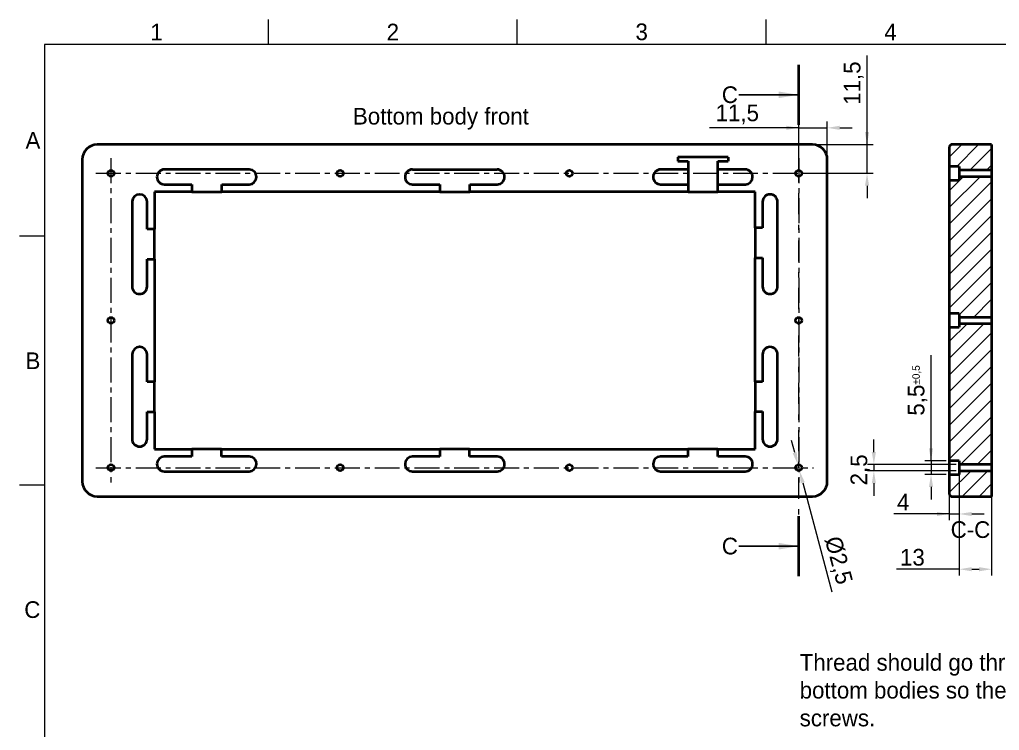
# Model space of a CAD drawing. Header units: millimetres. Extents: x 15 to 415, y 5 to 292.
# Drawn here: x 15 to 211.9, y 149.3 to 292 of the extents above; entities that cross this region are included whole.
import ezdxf

# ---------------------------------------------------------------- set-up
doc = ezdxf.new("R2010")
doc.units = ezdxf.units.MM
doc.linetypes.add('CenterLine', pattern=[8, 5, -1, 1, -1])
doc.linetypes.add('SectionLineISO', pattern=[13.758333, 4.233333, -2.116667, 1.058333, -2.116667, 4.233333])
for name, color, linetype in [('Annotations', 7, 'Continuous'), ('Border', 7, 'Continuous'), ('Geometries', 7, 'Continuous')]:
    doc.layers.add(name, color=color, linetype=linetype)
doc.styles.add('Shapr0', font='txt', dxfattribs={"height": 3.3495})
doc.styles.add('Shapr2', font='txt', dxfattribs={"height": 3.3495})
doc.styles.add('Shapr3', font='txt', dxfattribs={"height": 3.3495})
doc.dimstyles.new('ISO-25', dxfattribs={"dimtxt": 2.5, "dimasz": 2.5, "dimexe": 1.25, "dimexo": 0.625, "dimtad": 1, "dimtxsty": 'Standard', "dimcen": 2.5, "dimadec": 0, "dimazin": 0, "dimtfac": 1, "dimtmove": 0, "dimatfit": 3, "dimfxl": 1, "dimarcsym": 0})

# ---------------------------------------------------------------- blocks, each defined once
blk = doc.blocks.new('*D6')
at = {"layer": 'Annotations', "color": 0, "linetype": 'Continuous', "lineweight": 15}
for p, q in [((170.74, 205.04), (170.09, 207.46)), ((171.39, 202.63), (171.71, 201.42)), ((172.36, 199), (178.22, 177.12))]:
    blk.add_line(p, q, dxfattribs=at)
at = {"layer": 'Annotations', "color": 0}
for points in [[(170.34, 204.93), (171.14, 205.15), (171.39, 202.63)], [(172.76, 199.11), (171.95, 198.9), (171.71, 201.42)]]:
    blk.add_solid(points, dxfattribs=at)
at = {"layer": 'Defpoints', "color": 0}
for p in [(171.39, 202.63), (171.71, 201.42)]:
    blk.add_point(p, dxfattribs=at)
at = {"layer": 'Annotations', "color": 0, "lineweight": 15, "insert": (179.34, 183.35), "char_height": 3.349, "attachment_point": 5, "rotation": 285, "style": 'Shapr2'}
blk.add_mtext('\\A1;%%c2,5', dxfattribs=at)
blk = doc.blocks.new('*D7')
at = {"layer": 'Annotations', "color": 0, "linetype": 'Continuous', "lineweight": 15}
for p, q in [((185.28, 266.9), (185.28, 284.8)), ((185.28, 269.4), (185.28, 271.9)), ((174.92, 266.9), (186.53, 266.9)), ((185.28, 261.15), (185.28, 266.9)), ((172.17, 261.15), (186.53, 261.15)), ((185.28, 258.65), (185.28, 256.15))]:
    blk.add_line(p, q, dxfattribs=at)
at = {"layer": 'Annotations', "color": 0}
for points in [[(184.87, 269.4), (185.7, 269.4), (185.28, 266.9)], [(185.7, 258.65), (184.87, 258.65), (185.28, 261.15)]]:
    blk.add_solid(points, dxfattribs=at)
at = {"layer": 'Defpoints', "color": 0}
for p in [(174.3, 266.9), (185.28, 266.9), (171.55, 261.15)]:
    blk.add_point(p, dxfattribs=at)
at = {"layer": 'Annotations', "color": 0, "lineweight": 15, "insert": (182.59, 279.24), "char_height": 3.349, "attachment_point": 5, "rotation": 90, "style": 'Shapr2'}
blk.add_mtext('\\A1;11,5', dxfattribs=at)
blk = doc.blocks.new('*D8')
at = {"layer": 'Annotations', "color": 0, "linetype": 'Continuous', "lineweight": 15}
for p, q in [((171.55, 270.27), (153.65, 270.27)), ((169.05, 270.27), (166.55, 270.27)), ((171.55, 261.77), (171.55, 271.52)), ((171.55, 270.27), (177.3, 270.27)), ((177.3, 264.53), (177.3, 271.52)), ((179.8, 270.27), (182.3, 270.27))]:
    blk.add_line(p, q, dxfattribs=at)
at = {"layer": 'Annotations', "color": 0}
for points in [[(169.05, 269.85), (169.05, 270.69), (171.55, 270.27)], [(179.8, 270.69), (179.8, 269.85), (177.3, 270.27)]]:
    blk.add_solid(points, dxfattribs=at)
at = {"layer": 'Defpoints', "color": 0}
for p in [(177.3, 270.27), (177.3, 263.9), (171.55, 261.15)]:
    blk.add_point(p, dxfattribs=at)
at = {"layer": 'Annotations', "color": 0, "lineweight": 15, "insert": (159.21, 272.96), "char_height": 3.349, "attachment_point": 5, "rotation": 360, "style": 'Shapr2'}
blk.add_mtext('\\A1;11,5', dxfattribs=at)
blk = doc.blocks.new('*D9')
at = {"layer": 'Annotations', "color": 0, "linetype": 'Continuous', "lineweight": 15}
for p, q in [((198.14, 203.4), (198.14, 224.59)), ((198.14, 205.9), (198.14, 208.4)), ((201.19, 203.4), (196.89, 203.4)), ((198.14, 203.4), (198.14, 200.65)), ((201.19, 200.65), (196.89, 200.65)), ((198.14, 198.15), (198.14, 195.65))]:
    blk.add_line(p, q, dxfattribs=at)
at = {"layer": 'Annotations', "color": 0}
for points in [[(197.72, 205.9), (198.55, 205.9), (198.14, 203.4)], [(198.55, 198.15), (197.72, 198.15), (198.14, 200.65)]]:
    blk.add_solid(points, dxfattribs=at)
at = {"layer": 'Defpoints', "color": 0}
for p in [(201.81, 203.4), (198.14, 200.65), (201.81, 200.65)]:
    blk.add_point(p, dxfattribs=at)
at = {"layer": 'Annotations', "color": 0, "lineweight": 15, "insert": (195.44, 217.53), "char_height": 3.3495, "attachment_point": 5, "rotation": 90, "style": 'Shapr3'}
blk.add_mtext('\\A1;5,5{\\H1.500000;%%p0,5}', dxfattribs=at)
blk = doc.blocks.new('*D10')
at = {"layer": 'Annotations', "color": 0, "linetype": 'Continuous', "lineweight": 15}
for p, q in [((186.65, 205.15), (186.65, 207.65)), ((203.19, 202.65), (185.4, 202.65)), ((203.19, 201.4), (185.4, 201.4)), ((186.65, 202.65), (186.65, 201.4)), ((186.65, 198.9), (186.65, 196.4))]:
    blk.add_line(p, q, dxfattribs=at)
at = {"layer": 'Annotations', "color": 0}
for points in [[(186.23, 205.15), (187.06, 205.15), (186.65, 202.65)], [(187.06, 198.9), (186.23, 198.9), (186.65, 201.4)]]:
    blk.add_solid(points, dxfattribs=at)
at = {"layer": 'Defpoints', "color": 0}
for p in [(186.65, 201.4), (203.81, 202.65), (203.81, 201.4)]:
    blk.add_point(p, dxfattribs=at)
at = {"layer": 'Annotations', "color": 0, "lineweight": 15, "insert": (183.95, 201.58), "char_height": 3.349, "attachment_point": 5, "rotation": 90, "style": 'Shapr3'}
blk.add_mtext('\\A1;2,5', dxfattribs=at)
blk = doc.blocks.new('*D11')
at = {"layer": 'Annotations', "color": 0, "linetype": 'Continuous', "lineweight": 15}
for p, q in [((201.81, 200.02), (201.81, 191.48)), ((203.81, 200.02), (203.81, 191.48)), ((201.81, 192.73), (190.65, 192.73)), ((199.31, 192.73), (196.81, 192.73)), ((201.81, 192.73), (203.81, 192.73)), ((206.31, 192.73), (208.81, 192.73))]:
    blk.add_line(p, q, dxfattribs=at)
at = {"layer": 'Annotations', "color": 0}
for points in [[(199.31, 192.31), (199.31, 193.14), (201.81, 192.73)], [(206.31, 193.14), (206.31, 192.31), (203.81, 192.73)]]:
    blk.add_solid(points, dxfattribs=at)
at = {"layer": 'Defpoints', "color": 0}
for p in [(201.81, 200.65), (203.81, 200.65), (203.81, 192.73)]:
    blk.add_point(p, dxfattribs=at)
at = {"layer": 'Annotations', "color": 0, "lineweight": 15, "insert": (192.54, 195.1), "char_height": 3.349, "attachment_point": 5, "style": 'Shapr3'}
blk.add_mtext('\\A1;4', dxfattribs=at)
blk = doc.blocks.new('*D12')
at = {"layer": 'Annotations', "color": 0, "linetype": 'Continuous', "lineweight": 15}
for p, q in [((203.81, 200.77), (203.81, 180.38)), ((210.31, 200.77), (210.31, 180.38)), ((203.81, 181.63), (191.22, 181.63)), ((206.31, 181.63), (207.81, 181.63))]:
    blk.add_line(p, q, dxfattribs=at)
at = {"layer": 'Annotations', "color": 0}
for points in [[(206.31, 182.05), (206.31, 181.22), (203.81, 181.63)], [(207.81, 181.22), (207.81, 182.05), (210.31, 181.63)]]:
    blk.add_solid(points, dxfattribs=at)
at = {"layer": 'Defpoints', "color": 0}
for p in [(203.81, 201.4), (210.31, 201.4), (210.31, 181.63)]:
    blk.add_point(p, dxfattribs=at)
at = {"layer": 'Annotations', "color": 0, "lineweight": 15, "insert": (194.39, 184.01), "char_height": 3.349, "attachment_point": 5, "style": 'Shapr3'}
blk.add_mtext('\\A1;13', dxfattribs=at)
blk = doc.blocks.new('*U18')
at = {"layer": 'Annotations', "linetype": 'Continuous', "lineweight": 40}
for p, q in [((171.55, 270.9), (171.55, 282.9)), ((171.55, 180.26), (171.55, 192.26))]:
    blk.add_line(p, q, dxfattribs=at)
at = {"layer": 'Annotations', "linetype": 'SectionLineISO', "lineweight": 15, "flags": 128}
blk.add_lwpolyline([(171.55, 186.26), (171.55, 276.9)], dxfattribs=at)
at = {"layer": 'Annotations', "linetype": 'Continuous', "lineweight": -3, "char_height": 3.35, "width": 500, "attachment_point": 4, "style": 'Shapr2'}
for insert in [(156.1, 276.9), (156.1, 186.26)]:
    blk.add_mtext('C', dxfattribs=dict(at, insert=insert))
at = {"layer": 'Annotations', "linetype": 'Continuous', "lineweight": 15}
for points in [[(171.55, 276.9), (159.55, 276.9)], [(171.55, 186.26), (159.55, 186.26)]]:
    blk.add_leader(points, dimstyle='ISO-25', override={"dimasz": 4}, dxfattribs=at)

msp = doc.modelspace()

# ---------------------------------------------------------------- hatches: boundary and pattern name
at = {"layer": 'Geometries', "linetype": 'Continuous', "lineweight": 15}
h = msp.add_hatch(dxfattribs=at)
h.set_pattern_fill('ANSI31', color=256, scale=0.75, style=0)
h.set_pattern_definition([(45, (206.061, 231.5827), (-1.6838, 1.6838), [])])
h.paths.add_polyline_path([(201.811, 203.3975), (201.811, 230.2112), (203.811, 230.2112), (203.811, 230.9612), (210.311, 230.9612), (210.311, 202.6475), (203.811, 202.6475), (203.811, 203.3975)], flags=0)
h.paths.add_polyline_path([(201.811, 232.9612), (201.811, 259.775), (203.811, 259.775), (203.811, 260.525), (210.311, 260.525), (210.311, 232.2112), (203.811, 232.2112), (203.811, 232.9612)], flags=0)
h.paths.add_polyline_path([(202.211, 196.2644), (201.811, 196.6644), (201.811, 200.6475), (203.811, 200.6475), (203.811, 201.3975), (210.311, 201.3975), (210.311, 196.2644)], flags=0)
h.paths.add_polyline_path([(201.811, 266.5009), (202.211, 266.9009), (210.311, 266.9009), (210.311, 261.775), (203.811, 261.775), (203.811, 262.525), (201.811, 262.525)], flags=0)

# ---------------------------------------------------------------- linework, layer by layer
at = {"layer": 'Annotations', "linetype": 'CenterLine', "lineweight": 15}
for p, q in [((33.3511, 264.15), (33.3511, 199.0225)), ((171.5486, 264.15), (171.5486, 199.0225)), ((30.3511, 261.15), (174.5486, 261.15)), ((30.3511, 202.0225), (174.5486, 202.0225))]:
    msp.add_line(p, q, dxfattribs=at)
at = {"layer": 'Border', "linetype": 'Continuous', "lineweight": 15}
for p, q in [((65, 287), (65, 292)), ((115, 287), (115, 292)), ((165, 287), (165, 292)), ((410, 287), (20, 287)), ((20, 287), (20, 10)), ((20, 248.5), (15, 248.5)), ((20, 198.5), (15, 198.5))]:
    msp.add_line(p, q, dxfattribs=at)
at = {"layer": 'Geometries', "linetype": 'Continuous', "lineweight": 40}
for p, q in [((174.298, 266.9009), (30.6005, 266.9009)), ((202.211, 266.9009), (201.811, 266.5009)), ((201.811, 266.5009), (201.811, 262.525)), ((210.311, 266.9009), (202.211, 266.9009)), ((210.311, 266.9009), (210.311, 261.775)), ((27.6005, 263.9009), (27.6005, 199.2644)), ((157.3566, 264.4009), (147.2566, 264.4009)), ((147.2566, 264.4009), (147.2566, 263.5509)), ((157.3566, 264.4009), (157.3566, 263.5509)), ((177.298, 199.2644), (177.298, 263.9009)), ((61.1389, 261.9009), (44.0891, 261.9009)), ((93.9406, 261.9009), (110.9429, 261.9009)), ((149.3066, 261.9009), (143.798, 261.9009)), ((147.2566, 263.5509), (149.3066, 263.5509)), ((149.3066, 263.5509), (149.3066, 261.9009)), ((149.3066, 261.9009), (149.3066, 258.9009)), ((155.3066, 263.5509), (157.3566, 263.5509)), ((155.3066, 261.9009), (155.3066, 263.5509)), ((160.7972, 261.9009), (155.3066, 261.9009)), ((155.3066, 258.9009), (155.3066, 261.9009)), ((201.811, 262.525), (201.811, 259.775)), ((203.811, 262.525), (201.811, 262.525)), ((203.811, 262.525), (203.811, 261.775)), ((62.6005, 260.3662), (62.6005, 260.4009)), ((142.298, 260.4009), (142.298, 260.4003)), ((210.311, 261.775), (203.811, 261.775)), ((203.811, 261.775), (203.811, 260.525)), ((203.811, 260.525), (210.311, 260.525)), ((203.811, 260.525), (203.811, 259.775)), ((210.311, 261.775), (210.311, 260.525)), ((210.311, 260.525), (210.311, 232.2112)), ((44.1006, 258.9009), (49.6091, 258.9009)), ((49.6091, 258.9009), (49.6091, 257.4055)), ((55.6091, 258.9009), (61.1353, 258.9009)), ((55.6091, 257.4055), (55.6091, 258.9009)), ((93.9414, 258.9009), (99.4579, 258.9009)), ((99.4579, 258.9009), (99.4579, 257.4055)), ((105.4579, 257.4055), (105.4579, 258.9009)), ((105.4579, 258.9009), (110.944, 258.9009)), ((110.944, 258.9009), (110.9467, 258.9009)), ((143.7967, 258.9009), (149.3066, 258.9009)), ((149.3066, 258.9009), (149.3066, 257.4055)), ((155.3066, 257.4055), (155.3066, 258.9009)), ((155.3066, 258.9009), (160.8417, 258.9009)), ((201.811, 259.775), (203.811, 259.775)), ((201.811, 259.775), (201.811, 232.9612)), ((39.1809, 256.9009), (39.1156, 256.9009)), ((49.6091, 257.4055), (42.1005, 257.4055)), ((42.1005, 257.4055), (42.1005, 249.8929)), ((49.6091, 257.4055), (55.6091, 257.4055)), ((99.4579, 257.4055), (55.6091, 257.4055)), ((99.4579, 257.4055), (105.4579, 257.4055)), ((149.3066, 257.4055), (105.4579, 257.4055)), ((149.3066, 257.4055), (155.3066, 257.4055)), ((162.8001, 257.4055), (155.3066, 257.4055)), ((162.8001, 250.164), (162.8001, 257.4055)), ((37.6005, 255.4901), (37.6005, 238.3915)), ((40.6005, 249.8929), (40.6005, 255.4813)), ((164.298, 255.4092), (164.298, 250.164)), ((167.298, 238.393), (167.298, 255.4085)), ((164.298, 250.164), (162.8001, 250.164)), ((162.8001, 250.164), (162.8001, 244.164)), ((42.1005, 249.8929), (40.6005, 249.8929)), ((42.1005, 243.8929), (42.1005, 249.8929)), ((162.8001, 244.164), (164.298, 244.164)), ((162.8001, 219.2751), (162.8001, 244.164)), ((164.298, 244.164), (164.298, 238.3922)), ((40.6005, 238.3924), (40.6005, 243.8929)), ((40.6005, 243.8929), (42.1005, 243.8929)), ((42.1005, 243.8929), (42.1005, 219.2686)), ((203.811, 232.9612), (201.811, 232.9612)), ((201.811, 232.9612), (201.811, 230.2112)), ((203.811, 232.9612), (203.811, 232.2112)), ((210.311, 232.2112), (203.811, 232.2112)), ((203.811, 232.2112), (203.811, 230.9612)), ((203.811, 230.9612), (210.311, 230.9612)), ((203.811, 230.9612), (203.811, 230.2112)), ((210.311, 232.2112), (210.311, 230.9612)), ((210.311, 230.9612), (210.311, 202.6475)), ((201.811, 230.2112), (201.811, 203.3975)), ((201.811, 230.2112), (203.811, 230.2112)), ((37.6005, 224.8112), (37.6005, 207.7645)), ((39.1429, 226.2645), (39.1005, 226.2645)), ((40.6005, 219.2686), (40.6005, 224.8069)), ((164.298, 224.778), (164.298, 219.2751)), ((167.298, 207.7658), (167.298, 224.7645)), ((42.1005, 219.2686), (40.6005, 219.2686)), ((42.1005, 213.2686), (42.1005, 219.2686)), ((164.298, 219.2751), (162.8001, 219.2751)), ((162.8001, 219.2751), (162.8001, 213.2751)), ((40.6005, 207.7648), (40.6005, 213.2686)), ((40.6005, 213.2686), (42.1005, 213.2686)), ((42.1005, 213.2686), (42.1005, 205.763)), ((162.8001, 205.763), (162.8001, 213.2751)), ((162.8001, 213.2751), (164.298, 213.2751)), ((164.298, 213.2751), (164.298, 207.7639)), ((42.1005, 205.763), (49.5755, 205.763)), ((49.5755, 205.763), (49.5755, 204.2645)), ((55.5755, 205.763), (49.5755, 205.763)), ((55.5755, 204.2645), (55.5755, 205.763)), ((55.5755, 205.763), (99.4242, 205.763)), ((105.4242, 205.763), (99.4242, 205.763)), ((99.4242, 205.763), (99.4242, 204.2645)), ((105.4242, 204.2645), (105.4242, 205.763)), ((105.4242, 205.763), (149.273, 205.763)), ((149.273, 205.763), (149.273, 204.2645)), ((155.273, 205.763), (149.273, 205.763)), ((155.273, 205.763), (162.8001, 205.763)), ((155.273, 204.2645), (155.273, 205.763)), ((49.5755, 204.2645), (44.0684, 204.2645)), ((61.1214, 204.2645), (55.5755, 204.2645)), ((99.4242, 204.2645), (93.9171, 204.2645)), ((110.9702, 204.2645), (105.4242, 204.2645)), ((149.273, 204.2645), (143.7659, 204.2645)), ((160.8189, 204.2645), (155.273, 204.2645)), ((203.811, 203.3975), (201.811, 203.3975)), ((201.811, 203.3975), (201.811, 200.6475)), ((203.811, 203.3975), (203.811, 202.6475)), ((44.101, 201.2645), (61.1195, 201.2645)), ((62.6005, 202.7455), (62.6005, 202.7645)), ((93.9497, 201.2645), (110.9683, 201.2645)), ((143.7985, 201.2645), (160.817, 201.2645)), ((210.311, 202.6475), (203.811, 202.6475)), ((203.811, 202.6475), (203.811, 201.3975)), ((203.811, 201.3975), (203.811, 200.6475)), ((203.811, 201.3975), (210.311, 201.3975)), ((210.311, 202.6475), (210.311, 201.3975)), ((210.311, 201.3975), (210.311, 199.2644)), ((201.811, 200.6475), (203.811, 200.6475)), ((201.811, 200.6475), (201.811, 196.6644)), ((210.311, 199.2644), (210.311, 196.2644)), ((30.6005, 196.2644), (174.298, 196.2644)), ((201.811, 196.6644), (202.211, 196.2644)), ((202.211, 196.2644), (210.311, 196.2644))]:
    msp.add_line(p, q, dxfattribs=at)
for centre in [(33.3511, 261.15), (79.4169, 261.15), (125.4827, 261.15), (171.5486, 261.15), (33.3511, 231.5862), (171.5486, 231.5862), (33.3511, 202.0225), (79.4169, 202.0225), (125.4827, 202.0225), (171.5486, 202.0225)]:
    msp.add_circle(centre, 0.625, dxfattribs=at)
for centre, radius, start, end in [((30.6005, 263.9009), 3, 89.999995, 179.999995), ((174.298, 263.9009), 3, 359.999995, 89.999995), ((44.1006, 260.4009), 1.5, 90.436352, 180.000208), ((61.1, 260.4009), 1.5005, 0, 88.5166), ((93.9493, 260.4009), 1.5, 90.331882, 179.966138), ((110.9493, 260.4009), 1.5, 359.974988, 90.24502), ((143.798, 260.4009), 1.5, 90, 179.999999), ((160.7977, 260.4006), 1.5003, 0.01554, 90.018656), ((44.1006, 260.401), 1.5, 180.001038, 270.000623), ((61.1161, 260.3853), 1.4845, 270.739709, 359.260291), ((93.9457, 260.3974), 1.4965, 179.830728, 269.834158), ((110.9467, 260.4036), 1.5026, 270, 359.874915), ((143.7974, 260.4003), 1.4993, 180, 269.974486), ((160.7974, 260.4009), 1.5007, 271.692859, 0.0031), ((39.1156, 255.382), 1.5189, 90, 175.91885), ((39.1448, 255.4452), 1.4561, 1.418859, 88.581141), ((165.798, 255.4009), 1.5, 90.032405, 179.682403), ((165.8014, 255.4043), 1.4966, 0.158708, 90.16199), ((39.1005, 238.401), 1.5, 180.359749, 269.963296), ((39.1044, 238.3971), 1.4962, 269.816523, 359.820243), ((165.798, 238.401), 1.5, 180.335315, 269.965788), ((165.8016, 238.3974), 1.4964, 269.828978, 359.832441), ((39.1005, 224.7638), 1.5008, 90, 178.187749), ((39.1195, 224.7835), 1.4812, 0.90314, 89.096852), ((165.798, 224.7645), 1.5001, 89.999543, 179.482803), ((165.798, 224.7645), 1.5, 359.998833, 89.998508), ((39.1005, 207.7645), 1.5, 180, 270.002633), ((39.1003, 207.7648), 1.5003, 270.013166, 0), ((165.798, 207.7658), 1.5, 180.0753, 0), ((44.1009, 202.7645), 1.5004, 91.24187, 180.001682), ((61.1004, 202.7645), 1.5001, 0, 89.195473), ((93.9496, 202.7645), 1.5004, 91.24187, 180.001682), ((110.9491, 202.7645), 1.5001, 0.082043, 89.195473), ((143.7984, 202.7645), 1.5004, 91.24187, 180.001682), ((160.7979, 202.7645), 1.5001, 0.082043, 89.195473), ((44.1007, 202.7647), 1.5002, 180.008412, 270.010094), ((61.1091, 202.756), 1.4915, 270.401682, 359.598318), ((93.9495, 202.7647), 1.5002, 180.008412, 270.010094), ((110.9578, 202.756), 1.4915, 270.401682, 0.410023), ((143.7982, 202.7647), 1.5002, 180.008412, 270.010094), ((160.8066, 202.756), 1.4915, 270.401682, 0.410023), ((30.6005, 199.2644), 3, 179.999995, 269.999995), ((174.298, 199.2644), 3, 269.999995, 359.999995)]:
    msp.add_arc(centre, radius, start, end, dxfattribs=at)

# ---------------------------------------------------------------- block references
msp.add_blockref('*U18', (0, 0))

# ---------------------------------------------------------------- texts
at = {"layer": 'Annotations', "linetype": 'Continuous', "lineweight": 15, "char_height": 2.512125, "width": 84.66672, "attachment_point": 1}
for s, insert in [('{\\fSF-Mono-Regular-Extended.ttf|b0|i0|c0|p0;\\H1.333333x;Bottom body front}', (81.9746, 274.2816)), ('{\\fSF-Mono-Regular-Extended.ttf|b0|i0|c0|p0;\\H1.333333x;Thread should go through both top and bottom bodies so they can be joined with screws.}', (171.7438, 164.603))]:
    msp.add_mtext(s, dxfattribs=dict(at, insert=insert))
at = {"layer": 'Annotations', "linetype": 'Continuous', "lineweight": 40, "insert": (206.061, 191.2644), "char_height": 3.3495, "width": 1000, "attachment_point": 2, "style": 'Shapr3'}
msp.add_mtext('C-C', dxfattribs=at)
at = {"layer": 'Border', "linetype": 'Continuous', "lineweight": 15, "char_height": 3.3495, "width": 3.3495, "style": 'Shapr0'}
for s, insert, attachment_point in [('1', (42.5, 287.8252), 8), ('2', (90, 287.8252), 8), ('3', (140, 287.8252), 8), ('4', (190, 287.8252), 8), ('A', (19.1747, 267.75), 6), ('B', (19.1747, 223.5), 6), ('C', (19.1747, 173.5), 6)]:
    msp.add_mtext(s, dxfattribs=dict(at, insert=insert, attachment_point=attachment_point))

# ---------------------------------------------------------------- dimensions: what is measured, and where the dimension line sits
at = {"layer": 'Annotations', "linetype": 'Continuous', "lineweight": 15}
for base, p1, p2, angle, override, picture, middle in [((185.2841, 266.9009), (171.5486, 261.15), (174.298, 266.9009), 269.999995, {"dimscale": 1, "dimgap": 0.7, "dimdec": 2, "dimlfac": 2, "dimrnd": 0.01, "dimzin": 8, "dimdsep": 44, "dimtxsty": 'Shapr2', "dimse1": 0, "dimse2": 0, "dimadec": 2, "dimtol": 0, "dimlim": 0, "dimtp": 0, "dimtm": 0, "dimtfac": 0.6, "dimtdec": 8, "dimfrac": 2, "dimtolj": 1, "dimlwd": 15, "dimlwe": 15}, '*D7', (185.2841, 279.2379)), ((177.298, 270.2687), (171.5486, 261.15), (177.298, 263.9009), 179.999995, {"dimscale": 1, "dimgap": 0.7, "dimdec": 2, "dimlfac": 2, "dimrnd": 0.01, "dimzin": 8, "dimdsep": 44, "dimtxsty": 'Shapr2', "dimse1": 0, "dimse2": 0, "dimadec": 2, "dimtol": 0, "dimlim": 0, "dimtp": 0, "dimtm": 0, "dimtfac": 0.6, "dimtdec": 8, "dimfrac": 2, "dimtolj": 1, "dimlwd": 15, "dimlwe": 15}, '*D8', (159.2116, 270.2687)), ((198.1363, 200.6475), (201.811, 203.3975), (201.811, 200.6475), 90, {"dimscale": 1, "dimgap": 0.7, "dimdec": 2, "dimlfac": 2, "dimrnd": 0.01, "dimzin": 8, "dimdsep": 44, "dimtxsty": 'Shapr3', "dimse1": 0, "dimse2": 0, "dimadec": 2, "dimtol": 1, "dimlim": 0, "dimtp": 0.5, "dimtm": 0.5, "dimtfac": 0.6, "dimtdec": 8, "dimfrac": 2, "dimtolj": 1, "dimlwd": 15, "dimlwe": 15}, '*D9', (198.1363, 217.5307)), ((186.6464, 201.3975), (203.811, 202.6475), (203.811, 201.3975), 90, {"dimscale": 1, "dimgap": 0.7, "dimdec": 2, "dimlfac": 2, "dimrnd": 0.01, "dimzin": 8, "dimdsep": 44, "dimtxsty": 'Shapr3', "dimse1": 0, "dimse2": 0, "dimadec": 2, "dimtol": 0, "dimlim": 0, "dimtp": 0, "dimtm": 0, "dimtfac": 0.6, "dimtdec": 8, "dimfrac": 2, "dimtolj": 1, "dimlwd": 15, "dimlwe": 15}, '*D10', (186.6464, 201.5761))]:
    dim = msp.add_linear_dim(base=base, p1=p1, p2=p2, angle=angle, dimstyle='ISO-25', override=override, dxfattribs=at)
    dim.commit()
    dim.dimension.update_dxf_attribs({"geometry": picture, "text_midpoint": middle, "dimtype": 160})
dim = msp.add_diameter_dim_2p(p1=(171.3868, 202.6262), p2=(171.7103, 201.4188), dimstyle='ISO-25', override={"dimscale": 1, "dimgap": 0.7, "dimdec": 2, "dimlfac": 2, "dimrnd": 0.01, "dimzin": 8, "dimdsep": 44, "dimtxsty": 'Shapr2', "dimcen": 2.5, "dimadec": 2, "dimtol": 0, "dimlim": 0, "dimtp": 0, "dimtm": 0, "dimtfac": 0.6, "dimtdec": 8, "dimtofl": 1, "dimfrac": 2, "dimtolj": 1, "dimlwd": 15, "dimlwe": 15}, dxfattribs=at)
dim.commit()
dim.dimension.update_dxf_attribs({"geometry": '*D6', "text_midpoint": (176.7384, 182.6537), "dimtype": 163})
for base, p1, p2, picture, middle in [((210.311, 181.6338), (203.811, 201.3975), (210.311, 201.3975), '*D12', (194.3935, 181.6338)), ((203.811, 192.7258), (201.811, 200.6475), (203.811, 200.6475), '*D11', (192.5439, 192.7258))]:
    dim = msp.add_linear_dim(base=base, p1=p1, p2=p2, dimstyle='ISO-25', override={"dimscale": 1, "dimgap": 0.7, "dimdec": 2, "dimlfac": 2, "dimrnd": 0.01, "dimzin": 8, "dimdsep": 44, "dimtxsty": 'Shapr3', "dimse1": 0, "dimse2": 0, "dimadec": 2, "dimtol": 0, "dimlim": 0, "dimtp": 0, "dimtm": 0, "dimtfac": 0.6, "dimtdec": 8, "dimfrac": 2, "dimtolj": 1, "dimlwd": 15, "dimlwe": 15}, dxfattribs=at)
    dim.commit()
    dim.dimension.update_dxf_attribs({"geometry": picture, "text_midpoint": middle, "dimtype": 160})

doc.saveas('drawing.dxf')
